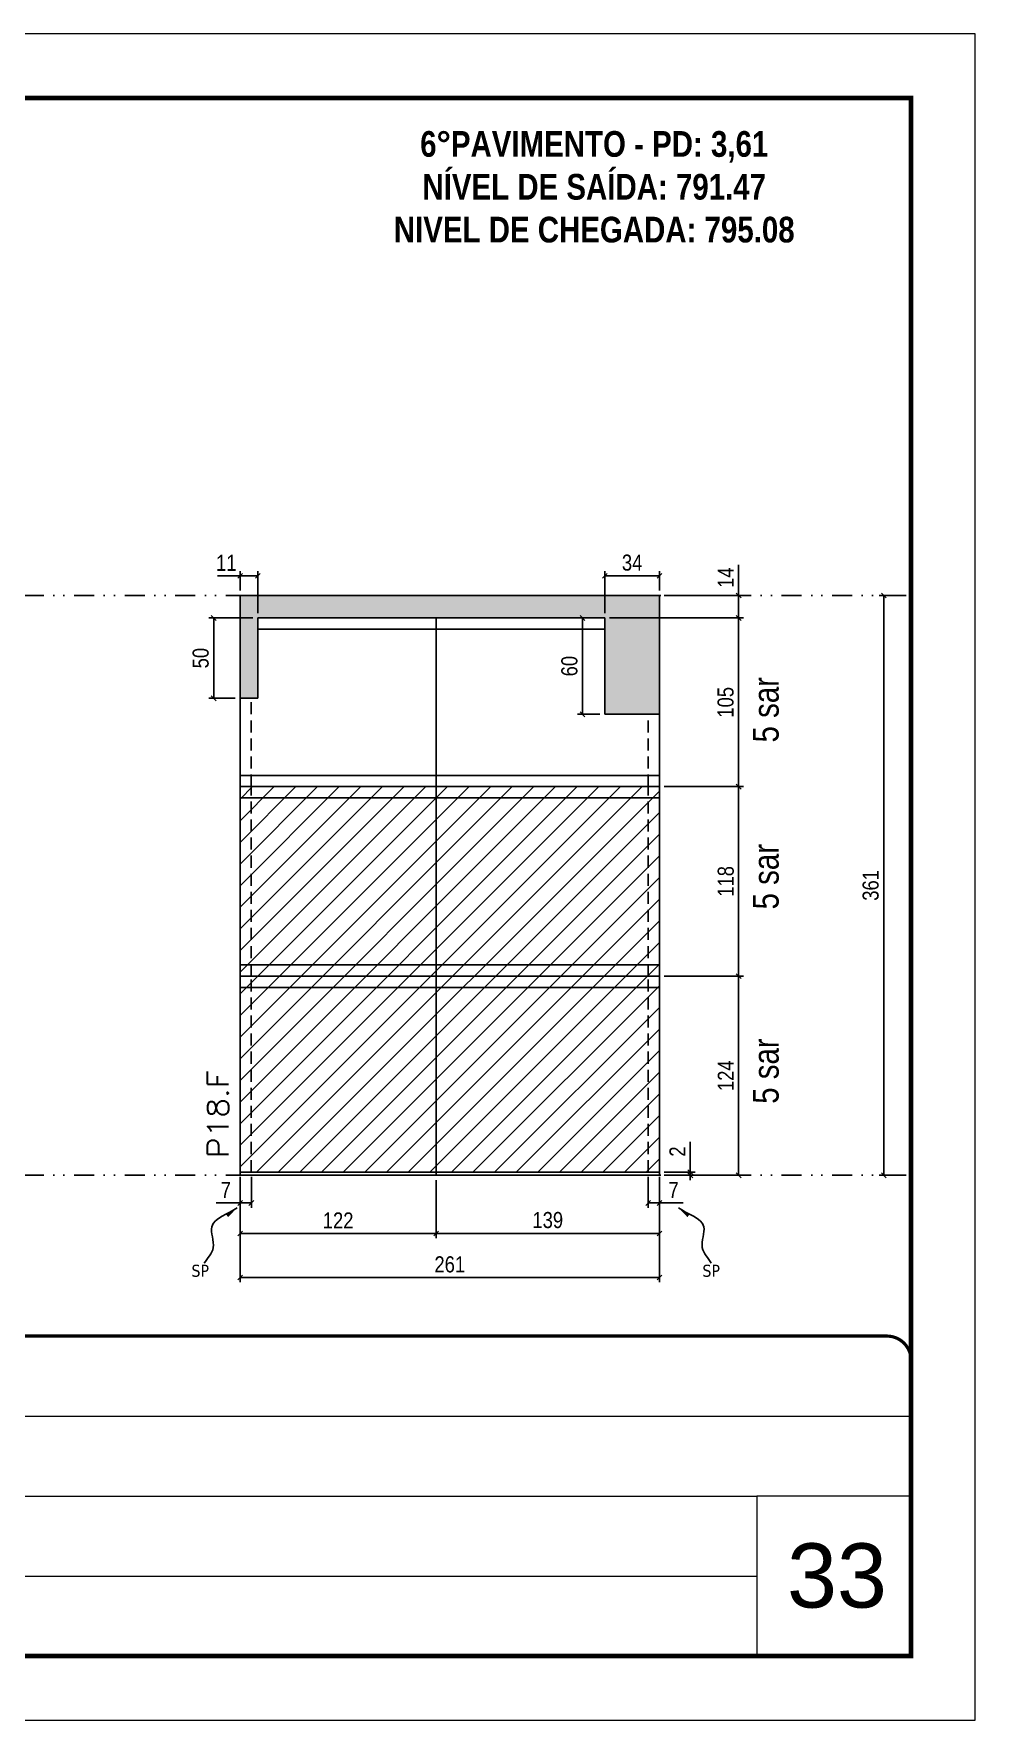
# Model space of a CAD drawing. Extents: x 14400 to 27878, y -21631 to 6985.
# Drawn here: x 15312 to 15898, y -3254 to -2204 of the extents above; entities that cross this region are included whole.
import ezdxf

# ---------------------------------------------------------------- set-up
doc = ezdxf.new("R2010")
doc.units = 0
for name, pattern in [('CONTINUO', [0]), ('DASHED', [0.75, 0.5, -0.25]), ('DIVIDE2', [0.625, 0.25, -0.125, 0, -0.125, 0, -0.125]), ('HIDDEN', [0.375, 0.25, -0.125])]:
    doc.linetypes.add(name, pattern=pattern)
for name, color, linetype, lineweight in [('CARIMBO', 255, 'Continuous', 9), ('Folhas', 255, 'Continuous', 9), ('Hachura', 251, 'Continuous', 9), ('SARRAFO DE PRESSAO', 251, 'DASHED', 9), ('Texto Seção', 7, 'Continuous', 15)]:
    doc.layers.add(name, color=color, linetype=linetype, lineweight=lineweight)
for name, color, linetype in [('COTA', 241, 'Continuous'), ('NOMENCLATURA', 7, 'Continuous'), ('Nível', 160, 'Continuous'), ('Painéis', 200, 'Continuous'), ('SARR_2.2x7', 40, 'Continuous'), ('Sarrafo de Pressão', 42, 'HIDDEN'), ('texto', 7, 'Continuous')]:
    doc.layers.add(name, color=color, linetype=linetype)
doc.styles.add('ARIAL', font='arial.ttf')
doc.styles.add('ARIAL_NARROW', font='ARIALN.TTF', dxfattribs={"height": 0.2})
doc.styles.add('COTA TECNICA', font='techl___.ttf', dxfattribs={"height": 10})
doc.styles.add('COTA TECNICA-50', font='techl___.ttf', dxfattribs={"height": 10})
doc.styles.add('REGUA-120', font='ROMANS.shx', dxfattribs={"height": 15})
doc.styles.add('ROMANC', font='techb___.ttf', dxfattribs={"height": 2.5})
doc.styles.get("Standard").update_dxf_attribs({"font": 'arial.ttf'})
doc.dimstyles.new('COTA PAINEL-50', dxfattribs={"dimtxt": 10, "dimasz": 3, "dimexe": 3, "dimexo": 3, "dimgap": 3, "dimtad": 1, "dimdec": 1, "dimzin": 12, "dimdsep": 46, "dimtxsty": 'COTA TECNICA-50', "dimblk1": 'OBLIQUE', "dimblk2": 'OBLIQUE', "dimsah": 1, "dimcen": 0.9, "dimclrd": 4, "dimclre": 4, "dimclrt": 240, "dimadec": 1, "dimazin": 3, "dimtfac": 1, "dimtdec": 1, "dimtmove": 0, "dimatfit": 3, "dimfxl": 1, "dimtolj": 1, "dimtzin": 12, "dimarcsym": 0})
doc.dimstyles.new('PAINEL', dxfattribs={"dimtxt": 10, "dimasz": 3, "dimexe": 3, "dimexo": 3, "dimgap": 3, "dimtad": 1, "dimdec": 1, "dimzin": 12, "dimdsep": 46, "dimtxsty": 'COTA TECNICA', "dimblk1": 'OBLIQUE', "dimblk2": 'OBLIQUE', "dimsah": 1, "dimcen": 0.9, "dimclrd": 4, "dimclre": 4, "dimclrt": 240, "dimadec": 1, "dimazin": 3, "dimtfac": 1, "dimtdec": 1, "dimtmove": 0, "dimatfit": 3, "dimfxl": 1, "dimtolj": 1, "dimtzin": 12, "dimarcsym": 0})
doc.dimstyles.get("Standard").update_dxf_attribs({"dimtxt": 0.18, "dimasz": 0.18, "dimexe": 0.18, "dimexo": 0.0625, "dimgap": 0.09, "dimtad": 0, "dimtih": 1, "dimtoh": 1, "dimdec": 4, "dimzin": 0, "dimdsep": 46, "dimtxsty": 'Standard', "dimcen": 0.09, "dimadec": 0, "dimazin": 0, "dimtfac": 1, "dimtdec": 4, "dimtofl": 0, "dimtmove": 0, "dimatfit": 3, "dimfxl": 1, "dimtolj": 1, "dimtzin": 0, "dimarcsym": 0})

# ---------------------------------------------------------------- blocks, each defined once
blk = doc.blocks.new('9999999999')
at = {"color": 30, "linetype": 'CONTINUO'}
for p, q in [((98564.6, 34379.6), (99584, 34379.6)), ((98564.6, 34329.8), (99488, 34329.8)), ((99584, 34329.8), (99488, 34329.8)), ((99488, 34329.8), (99488, 34230.2)), ((98564.6, 34280), (99488, 34280))]:
    blk.add_line(p, q, dxfattribs=at)
at = {"color": 30, "linetype": 'CONTINUO', "const_width": 2}
blk.add_lwpolyline([(99584, 34230.2), (99584, 34414.4, 0.414214), (99569, 34429.4), (98229, 34429.4, 0.414214), (98214, 34414.4), (98214, 34245.2, 0.414214), (98229, 34230.2), (99584, 34230.2)], format="xyb", dxfattribs=at)
at = {"layer": 'Folhas'}
blk.add_lwpolyline([(98139, 34190.2), (99624, 34190.2), (99624, 35240.2), (98139, 35240.2)], close=True, dxfattribs=at)
at = {"layer": 'Folhas', "color": 30, "const_width": 3}
blk.add_lwpolyline([(98214, 34230.2), (99584, 34230.2), (99584, 35200.2), (98214, 35200.2)], close=True, dxfattribs=at)
blk = doc.blocks.new('_Oblique')
at = {"color": 0, "linetype": 'ByBlock', "lineweight": -2}
blk.add_line((-0.5, -0.5), (0.5, 0.5), dxfattribs=at)
blk = doc.blocks.new('*D3302')
at = {"layer": 'COTA', "color": 4, "lineweight": -2, "transparency": 16777216}
for p, q in [((15440.9, -2915.6), (15440.9, -2981.2)), ((15701.9, -2915.6), (15701.9, -2981.2)), ((15701.9, -2978.2), (15440.9, -2978.2))]:
    blk.add_line(p, q, dxfattribs=at)
at = {"layer": 'Defpoints', "color": 0, "transparency": 16777216}
for p in [(15440.9, -2912.6), (15701.9, -2912.6), (15440.9, -2978.2)]:
    blk.add_point(p, dxfattribs=at)
at = {"layer": 'COTA', "color": 4, "lineweight": -2, "transparency": 16777216, "xscale": 3, "yscale": 3, "zscale": 3, "rotation": 180}
blk.add_blockref('_Oblique', (15440.9, -2978.2), dxfattribs=at)
at = {"layer": 'COTA', "color": 4, "lineweight": -2, "transparency": 16777216, "xscale": 3, "yscale": 3, "zscale": 3}
blk.add_blockref('_Oblique', (15701.9, -2978.2), dxfattribs=at)
at = {"layer": 'COTA', "color": 240, "transparency": 16777216, "insert": (15571.4, -2970.1), "char_height": 10, "attachment_point": 5, "style": 'COTA TECNICA'}
blk.add_mtext('\\A1;261', dxfattribs=at)
blk = doc.blocks.new('*D3303')
at = {"layer": 'COTA', "color": 4, "lineweight": -2, "transparency": 16777216}
for p, q in [((15694.9, -2915.6), (15694.9, -2934.8)), ((15701.9, -2917.6), (15701.9, -2934.8)), ((15694.9, -2931.8), (15701.9, -2931.8)), ((15701.9, -2931.8), (15716.6, -2931.8))]:
    blk.add_line(p, q, dxfattribs=at)
at = {"layer": 'Defpoints', "color": 0, "transparency": 16777216}
for p in [(15694.9, -2912.6), (15701.9, -2914.6), (15701.9, -2931.8)]:
    blk.add_point(p, dxfattribs=at)
at = {"layer": 'COTA', "color": 4, "lineweight": -2, "transparency": 16777216, "xscale": 3, "yscale": 3, "zscale": 3, "rotation": 180}
blk.add_blockref('_Oblique', (15694.9, -2931.8), dxfattribs=at)
at = {"layer": 'COTA', "color": 4, "lineweight": -2, "transparency": 16777216, "xscale": 3, "yscale": 3, "zscale": 3}
blk.add_blockref('_Oblique', (15701.9, -2931.8), dxfattribs=at)
at = {"layer": 'COTA', "color": 240, "transparency": 16777216, "insert": (15710.7, -2923.8), "char_height": 10, "attachment_point": 5, "style": 'COTA TECNICA-50'}
blk.add_mtext('\\A1;7', dxfattribs=at)
blk = doc.blocks.new('*D3304')
at = {"layer": 'COTA', "color": 4, "lineweight": -2, "transparency": 16777216}
for p, q in [((15440.9, -2917.6), (15440.9, -2934.8)), ((15447.9, -2915.6), (15447.9, -2934.8)), ((15440.9, -2931.8), (15426.1, -2931.8)), ((15447.9, -2931.8), (15440.9, -2931.8))]:
    blk.add_line(p, q, dxfattribs=at)
at = {"layer": 'Defpoints', "color": 0, "transparency": 16777216}
for p in [(15440.9, -2914.6), (15447.9, -2912.6), (15440.9, -2931.8)]:
    blk.add_point(p, dxfattribs=at)
at = {"layer": 'COTA', "color": 4, "lineweight": -2, "transparency": 16777216, "xscale": 3, "yscale": 3, "zscale": 3, "rotation": 180}
blk.add_blockref('_Oblique', (15440.9, -2931.8), dxfattribs=at)
at = {"layer": 'COTA', "color": 4, "lineweight": -2, "transparency": 16777216, "xscale": 3, "yscale": 3, "zscale": 3}
blk.add_blockref('_Oblique', (15447.9, -2931.8), dxfattribs=at)
at = {"layer": 'COTA', "color": 240, "transparency": 16777216, "insert": (15432, -2923.8), "char_height": 10, "attachment_point": 5, "style": 'COTA TECNICA-50'}
blk.add_mtext('\\A1;7', dxfattribs=at)
blk = doc.blocks.new('*D3305')
at = {"layer": 'COTA', "color": 4, "lineweight": -2, "transparency": 16777216}
for p, q in [((15721.1, -2912.6), (15721.1, -2893.8)), ((15704.9, -2912.6), (15724.1, -2912.6)), ((15704.9, -2914.6), (15724.1, -2914.6)), ((15721.1, -2914.6), (15721.1, -2912.6)), ((15721.1, -2914.6), (15721.1, -2917.6))]:
    blk.add_line(p, q, dxfattribs=at)
at = {"layer": 'Defpoints', "color": 0, "transparency": 16777216}
for p in [(15701.9, -2912.6), (15701.9, -2914.6), (15721.1, -2914.6)]:
    blk.add_point(p, dxfattribs=at)
at = {"layer": 'COTA', "color": 4, "lineweight": -2, "transparency": 16777216, "xscale": 3, "yscale": 3, "zscale": 3}
for p, rotation in [((15721.1, -2912.6), 270), ((15721.1, -2914.6), 90)]:
    blk.add_blockref('_Oblique', p, dxfattribs=dict(at, rotation=rotation))
at = {"layer": 'COTA', "color": 240, "transparency": 16777216, "insert": (15713.1, -2899.8), "char_height": 10, "attachment_point": 5, "rotation": 90, "style": 'COTA TECNICA-50'}
blk.add_mtext('\\A1;2', dxfattribs=at)
blk = doc.blocks.new('*D3306')
at = {"layer": 'COTA', "color": 4, "lineweight": -2, "transparency": 16777216}
for p, q in [((15562.9, -2917.6), (15562.9, -2953.8)), ((15701.9, -2917.6), (15701.9, -2953.8)), ((15562.9, -2950.8), (15701.9, -2950.8))]:
    blk.add_line(p, q, dxfattribs=at)
at = {"layer": 'Defpoints', "color": 0, "transparency": 16777216}
for p in [(15562.9, -2914.6), (15701.9, -2914.6), (15701.9, -2950.8)]:
    blk.add_point(p, dxfattribs=at)
at = {"layer": 'COTA', "color": 4, "lineweight": -2, "transparency": 16777216, "xscale": 3, "yscale": 3, "zscale": 3, "rotation": 180}
blk.add_blockref('_Oblique', (15562.9, -2950.8), dxfattribs=at)
at = {"layer": 'COTA', "color": 4, "lineweight": -2, "transparency": 16777216, "xscale": 3, "yscale": 3, "zscale": 3}
blk.add_blockref('_Oblique', (15701.9, -2950.8), dxfattribs=at)
at = {"layer": 'COTA', "color": 240, "transparency": 16777216, "insert": (15632.4, -2942.5), "char_height": 10, "attachment_point": 5, "style": 'COTA TECNICA'}
blk.add_mtext('\\A1;139', dxfattribs=at)
blk = doc.blocks.new('*D3307')
at = {"layer": 'COTA', "color": 4, "lineweight": -2, "transparency": 16777216}
for p, q in [((15440.9, -2917.6), (15440.9, -2953.8)), ((15562.9, -2917.6), (15562.9, -2953.8)), ((15440.9, -2950.8), (15562.9, -2950.8))]:
    blk.add_line(p, q, dxfattribs=at)
at = {"layer": 'Defpoints', "color": 0, "transparency": 16777216}
for p in [(15440.9, -2914.6), (15562.9, -2914.6), (15562.9, -2950.8)]:
    blk.add_point(p, dxfattribs=at)
at = {"layer": 'COTA', "color": 4, "lineweight": -2, "transparency": 16777216, "xscale": 3, "yscale": 3, "zscale": 3, "rotation": 180}
blk.add_blockref('_Oblique', (15440.9, -2950.8), dxfattribs=at)
at = {"layer": 'COTA', "color": 4, "lineweight": -2, "transparency": 16777216, "xscale": 3, "yscale": 3, "zscale": 3}
blk.add_blockref('_Oblique', (15562.9, -2950.8), dxfattribs=at)
at = {"layer": 'COTA', "color": 240, "transparency": 16777216, "insert": (15501.9, -2942.7), "char_height": 10, "attachment_point": 5, "style": 'COTA TECNICA'}
blk.add_mtext('\\A1;122', dxfattribs=at)
blk = doc.blocks.new('*D3319')
at = {"layer": 'COTA', "color": 4, "lineweight": -2, "transparency": 16777216}
for p, q in [((15704.9, -2790.6), (15754.2, -2790.6)), ((15751.2, -2914.6), (15751.2, -2790.6)), ((15704.9, -2914.6), (15754.2, -2914.6))]:
    blk.add_line(p, q, dxfattribs=at)
at = {"layer": 'Defpoints', "color": 0, "transparency": 16777216}
for p in [(15701.9, -2790.6), (15751.2, -2790.6), (15701.9, -2914.6)]:
    blk.add_point(p, dxfattribs=at)
at = {"layer": 'COTA', "color": 4, "lineweight": -2, "transparency": 16777216, "xscale": 3, "yscale": 3, "zscale": 3}
for p, rotation in [((15751.2, -2790.6), 90), ((15751.2, -2914.6), 270)]:
    blk.add_blockref('_Oblique', p, dxfattribs=dict(at, rotation=rotation))
at = {"layer": 'COTA', "color": 240, "transparency": 16777216, "insert": (15743.2, -2852.6), "char_height": 10, "attachment_point": 5, "rotation": 90, "style": 'COTA TECNICA'}
blk.add_mtext('\\A1;124', dxfattribs=at)
blk = doc.blocks.new('*D3298')
at = {"layer": 'COTA', "color": 4, "lineweight": -2, "transparency": 16777216}
for p, q in [((15704.9, -2672.6), (15754.2, -2672.6)), ((15751.2, -2790.6), (15751.2, -2672.6)), ((15704.9, -2790.6), (15754.2, -2790.6))]:
    blk.add_line(p, q, dxfattribs=at)
at = {"layer": 'Defpoints', "color": 0, "transparency": 16777216}
for p in [(15701.9, -2672.6), (15751.2, -2672.6), (15701.9, -2790.6)]:
    blk.add_point(p, dxfattribs=at)
at = {"layer": 'COTA', "color": 4, "lineweight": -2, "transparency": 16777216, "xscale": 3, "yscale": 3, "zscale": 3}
for p, rotation in [((15751.2, -2672.6), 90), ((15751.2, -2790.6), 270)]:
    blk.add_blockref('_Oblique', p, dxfattribs=dict(at, rotation=rotation))
at = {"layer": 'COTA', "color": 240, "transparency": 16777216, "insert": (15743.2, -2731.6), "char_height": 10, "attachment_point": 5, "rotation": 90, "style": 'COTA TECNICA'}
blk.add_mtext('\\A1;118', dxfattribs=at)
blk = doc.blocks.new('*D3320')
at = {"layer": 'COTA', "color": 4, "lineweight": -2, "transparency": 16777216}
for p, q in [((15670.9, -2567.6), (15754.2, -2567.6)), ((15751.2, -2672.6), (15751.2, -2567.6)), ((15704.9, -2672.6), (15754.2, -2672.6))]:
    blk.add_line(p, q, dxfattribs=at)
at = {"layer": 'Defpoints', "color": 0, "transparency": 16777216}
for p in [(15667.9, -2567.6), (15751.2, -2567.6), (15701.9, -2672.6)]:
    blk.add_point(p, dxfattribs=at)
at = {"layer": 'COTA', "color": 4, "lineweight": -2, "transparency": 16777216, "xscale": 3, "yscale": 3, "zscale": 3}
for p, rotation in [((15751.2, -2567.6), 90), ((15751.2, -2672.6), 270)]:
    blk.add_blockref('_Oblique', p, dxfattribs=dict(at, rotation=rotation))
at = {"layer": 'COTA', "color": 240, "transparency": 16777216, "insert": (15743.1, -2620.1), "char_height": 10, "attachment_point": 5, "rotation": 90, "style": 'COTA TECNICA'}
blk.add_mtext('\\A1;105', dxfattribs=at)
blk = doc.blocks.new('*D3321')
at = {"layer": 'COTA', "color": 4, "lineweight": -2, "transparency": 16777216}
for p, q in [((15664.9, -2567.6), (15651, -2567.6)), ((15654, -2627.6), (15654, -2567.6)), ((15664.9, -2627.6), (15651, -2627.6))]:
    blk.add_line(p, q, dxfattribs=at)
at = {"layer": 'Defpoints', "color": 0, "transparency": 16777216}
for p in [(15654, -2567.6), (15667.9, -2567.6), (15667.9, -2627.6)]:
    blk.add_point(p, dxfattribs=at)
at = {"layer": 'COTA', "color": 4, "lineweight": -2, "transparency": 16777216, "xscale": 3, "yscale": 3, "zscale": 3}
for p, rotation in [((15654, -2567.6), 90), ((15654, -2627.6), 270)]:
    blk.add_blockref('_Oblique', p, dxfattribs=dict(at, rotation=rotation))
at = {"layer": 'COTA', "color": 240, "transparency": 16777216, "insert": (15645.9, -2597.6), "char_height": 10, "attachment_point": 5, "rotation": 90, "style": 'COTA TECNICA'}
blk.add_mtext('\\A1;60', dxfattribs=at)
blk = doc.blocks.new('*D3328')
at = {"layer": 'COTA', "color": 4, "lineweight": -2, "transparency": 16777216}
for p, q in [((15855.5, -2553.6), (15838.6, -2553.6)), ((15841.6, -2914.6), (15841.6, -2553.6)), ((15855.5, -2914.6), (15838.6, -2914.6))]:
    blk.add_line(p, q, dxfattribs=at)
at = {"layer": 'Defpoints', "color": 0, "transparency": 16777216}
for p in [(15841.6, -2553.6), (15858.5, -2553.6), (15858.5, -2914.6)]:
    blk.add_point(p, dxfattribs=at)
at = {"layer": 'COTA', "color": 4, "lineweight": -2, "transparency": 16777216, "xscale": 3, "yscale": 3, "zscale": 3}
for p, rotation in [((15841.6, -2553.6), 90), ((15841.6, -2914.6), 270)]:
    blk.add_blockref('_Oblique', p, dxfattribs=dict(at, rotation=rotation))
at = {"layer": 'COTA', "color": 240, "transparency": 16777216, "insert": (15833.4, -2734.1), "char_height": 10, "attachment_point": 5, "rotation": 90, "style": 'COTA TECNICA'}
blk.add_mtext('\\A1;361', dxfattribs=at)
blk = doc.blocks.new('*D3331')
at = {"layer": 'COTA', "color": 4, "lineweight": -2, "transparency": 16777216}
for p, q in [((15751.2, -2553.6), (15751.2, -2534.5)), ((15704.9, -2553.6), (15754.2, -2553.6)), ((15751.2, -2567.6), (15751.2, -2553.6)), ((15670.9, -2567.6), (15754.2, -2567.6))]:
    blk.add_line(p, q, dxfattribs=at)
at = {"layer": 'Defpoints', "color": 0, "transparency": 16777216}
for p in [(15701.9, -2553.6), (15751.2, -2553.6), (15667.9, -2567.6)]:
    blk.add_point(p, dxfattribs=at)
at = {"layer": 'COTA', "color": 4, "lineweight": -2, "transparency": 16777216, "xscale": 3, "yscale": 3, "zscale": 3}
for p, rotation in [((15751.2, -2553.6), 90), ((15751.2, -2567.6), 270)]:
    blk.add_blockref('_Oblique', p, dxfattribs=dict(at, rotation=rotation))
at = {"layer": 'COTA', "color": 240, "transparency": 16777216, "insert": (15743.2, -2542.5), "char_height": 10, "attachment_point": 5, "rotation": 90, "style": 'COTA TECNICA'}
blk.add_mtext('\\A1;14', dxfattribs=at)
blk = doc.blocks.new('*D3332')
at = {"layer": 'COTA', "color": 4, "lineweight": -2, "transparency": 16777216}
for p, q in [((15448.9, -2567.6), (15421.5, -2567.6)), ((15424.5, -2617.6), (15424.5, -2567.6)), ((15437.9, -2617.6), (15421.5, -2617.6))]:
    blk.add_line(p, q, dxfattribs=at)
at = {"layer": 'Defpoints', "color": 0, "transparency": 16777216}
for p in [(15424.5, -2567.6), (15451.9, -2567.6), (15440.9, -2617.6)]:
    blk.add_point(p, dxfattribs=at)
at = {"layer": 'COTA', "color": 4, "lineweight": -2, "transparency": 16777216, "xscale": 3, "yscale": 3, "zscale": 3}
for p, rotation in [((15424.5, -2567.6), 90), ((15424.5, -2617.6), 270)]:
    blk.add_blockref('_Oblique', p, dxfattribs=dict(at, rotation=rotation))
at = {"layer": 'COTA', "color": 240, "transparency": 16777216, "insert": (15416.4, -2592.6), "char_height": 10, "attachment_point": 5, "rotation": 90, "style": 'COTA TECNICA'}
blk.add_mtext('\\A1;50', dxfattribs=at)
blk = doc.blocks.new('*D3333')
at = {"layer": 'COTA', "color": 4, "lineweight": -2, "transparency": 16777216}
for p, q in [((15440.9, -2550.6), (15440.9, -2538.4)), ((15451.9, -2564.6), (15451.9, -2538.4)), ((15440.9, -2541.4), (15426.8, -2541.4)), ((15451.9, -2541.4), (15440.9, -2541.4))]:
    blk.add_line(p, q, dxfattribs=at)
at = {"layer": 'Defpoints', "color": 0, "transparency": 16777216}
for p in [(15440.9, -2541.4), (15440.9, -2553.6), (15451.9, -2567.6)]:
    blk.add_point(p, dxfattribs=at)
at = {"layer": 'COTA', "color": 4, "lineweight": -2, "transparency": 16777216, "xscale": 3, "yscale": 3, "zscale": 3, "rotation": 180}
blk.add_blockref('_Oblique', (15440.9, -2541.4), dxfattribs=at)
at = {"layer": 'COTA', "color": 4, "lineweight": -2, "transparency": 16777216, "xscale": 3, "yscale": 3, "zscale": 3}
blk.add_blockref('_Oblique', (15451.9, -2541.4), dxfattribs=at)
at = {"layer": 'COTA', "color": 240, "transparency": 16777216, "insert": (15432.3, -2533.3), "char_height": 10, "attachment_point": 5, "style": 'COTA TECNICA'}
blk.add_mtext('\\A1;11', dxfattribs=at)
blk = doc.blocks.new('*D3334')
at = {"layer": 'COTA', "color": 4, "lineweight": -2, "transparency": 16777216}
for p, q in [((15667.9, -2564.6), (15667.9, -2538.4)), ((15701.9, -2550.6), (15701.9, -2538.4)), ((15667.9, -2541.4), (15701.9, -2541.4))]:
    blk.add_line(p, q, dxfattribs=at)
at = {"layer": 'Defpoints', "color": 0, "transparency": 16777216}
for p in [(15701.9, -2541.4), (15701.9, -2553.6), (15667.9, -2567.6)]:
    blk.add_point(p, dxfattribs=at)
at = {"layer": 'COTA', "color": 4, "lineweight": -2, "transparency": 16777216, "xscale": 3, "yscale": 3, "zscale": 3, "rotation": 180}
blk.add_blockref('_Oblique', (15667.9, -2541.4), dxfattribs=at)
at = {"layer": 'COTA', "color": 4, "lineweight": -2, "transparency": 16777216, "xscale": 3, "yscale": 3, "zscale": 3}
blk.add_blockref('_Oblique', (15701.9, -2541.4), dxfattribs=at)
at = {"layer": 'COTA', "color": 240, "transparency": 16777216, "insert": (15684.9, -2533.2), "char_height": 10, "attachment_point": 5, "style": 'COTA TECNICA'}
blk.add_mtext('\\A1;34', dxfattribs=at)

msp = doc.modelspace()

# ---------------------------------------------------------------- hatches: boundary and pattern name
at = {"layer": 'COTA'}
h = msp.add_hatch(dxfattribs=at)
h.set_pattern_fill('AR-CONC', color=256, scale=0.03)
h.paths.add_polyline_path([(15701.88, -2553.59), (15440.88, -2553.59), (15440.88, -2617.59), (15451.88, -2617.59), (15451.88, -2567.59), (15667.88, -2567.59), (15667.88, -2627.59), (15701.88, -2627.59)])
at = {"layer": 'Hachura', "linetype": 'ByBlock'}
h = msp.add_hatch(dxfattribs=at)
h.set_pattern_fill('ANSI31', color=256, scale=3)
h.set_pattern_definition([(45, (-4768.5, -1148.575), (-6.735192, 6.735192), [])])
h.paths.add_polyline_path([(15562.88, -2672.59), (15440.88, -2672.59), (15440.88, -2790.59), (15562.88, -2790.59)])
h.paths.add_polyline_path([(15701.88, -2672.59), (15562.88, -2672.59), (15562.88, -2790.59), (15701.88, -2790.59)])
h.paths.add_polyline_path([(15701.88, -2790.59), (15562.88, -2790.59), (15562.88, -2912.59), (15701.88, -2912.59)])
h.paths.add_polyline_path([(15562.88, -2790.59), (15440.88, -2790.59), (15440.88, -2912.59), (15562.88, -2912.59)])

# ---------------------------------------------------------------- linework, layer by layer
at = {"layer": 'COTA'}
for p, q in [((15440.88, -2617.59), (15440.88, -2553.59)), ((15701.88, -2553.59), (15440.88, -2553.59)), ((15701.88, -2627.59), (15701.88, -2553.59))]:
    msp.add_line(p, q, dxfattribs=at)
at = {"layer": 'Nível', "color": 4, "linetype": 'DIVIDE2', "ltscale": 50}
for p, q in [((14488.47, -2553.59), (15858.47, -2553.59)), ((14488.47, -2914.59), (15858.47, -2914.59))]:
    msp.add_line(p, q, dxfattribs=at)
at = {"layer": 'Painéis'}
for p, q in [((15451.88, -2567.59), (15667.88, -2567.59)), ((15451.88, -2567.59), (15451.88, -2617.59)), ((15562.88, -2914.59), (15562.88, -2567.59)), ((15667.88, -2627.59), (15667.88, -2567.59)), ((15440.88, -2617.59), (15440.88, -2912.59)), ((15451.88, -2617.59), (15440.88, -2617.59)), ((15667.88, -2627.59), (15701.88, -2627.59)), ((15701.88, -2912.59), (15701.88, -2627.59)), ((15701.88, -2672.59), (15440.88, -2672.59)), ((15701.88, -2790.59), (15440.88, -2790.59))]:
    msp.add_line(p, q, dxfattribs=at)
msp.add_lwpolyline([(15701.88, -2912.59), (15440.88, -2912.59), (15440.88, -2914.59), (15701.88, -2914.59)], close=True, dxfattribs=at)
at = {"layer": 'SARR_2.2x7'}
for p, q in [((15451.88, -2574.59), (15667.88, -2574.59)), ((15440.88, -2665.59), (15701.88, -2665.59)), ((15440.88, -2679.59), (15701.88, -2679.59)), ((15440.88, -2783.59), (15701.88, -2783.59)), ((15440.88, -2797.59), (15701.88, -2797.59))]:
    msp.add_line(p, q, dxfattribs=at)
at = {"layer": 'Sarrafo de Pressão', "ltscale": 30}
for p, q in [((15447.88, -2672.59), (15447.88, -2617.59)), ((15694.88, -2672.59), (15694.88, -2627.59)), ((15447.88, -2790.59), (15447.88, -2672.59)), ((15694.88, -2790.59), (15694.88, -2672.59)), ((15447.88, -2912.59), (15447.88, -2790.59)), ((15694.88, -2912.59), (15694.88, -2790.59))]:
    msp.add_line(p, q, dxfattribs=at)

# ---------------------------------------------------------------- block references
at = {"layer": 'SARRAFO DE PRESSAO', "color": 6, "linetype": 'ByBlock'}
msp.add_blockref('9999999999', (-83725.51, -37444.08), dxfattribs=at)

# ---------------------------------------------------------------- texts
at = {"layer": 'CARIMBO', "style": 'ARIAL'}
msp.add_text('33', height=40, dxfattribs=at).set_placement((15781.33, -3183.73))
at = {"layer": 'NOMENCLATURA', "style": 'ARIAL_NARROW'}
for p in [(15776.12, -2645.12), (15776.12, -2749.07), (15776.12, -2870.07)]:
    msp.add_text('5 sar', height=16, rotation=90, dxfattribs=at).set_placement(p)
at = {"layer": 'NOMENCLATURA', "color": 2, "insert": (15661.31, -2237.81), "char_height": 16, "attachment_point": 2, "style": 'ROMANC'}
msp.add_mtext_dynamic_manual_height_columns('\\P6°PAVIMENTO - PD: 3,61\\PNÍVEL DE SAÍDA: 791.47\\PNIVEL DE CHEGADA: 795.08', width=432.3511, gutter_width=1, heights=[0], dxfattribs=at)
at = {"layer": 'texto', "color": 0, "char_height": 7.5, "attachment_point": 5}
for insert in [(15416.1, -2974.08), (15734.13, -2974.08)]:
    msp.add_mtext('{\\fTahoma|b0|i0|c0|p34;\\C4;SP}', dxfattribs=dict(at, insert=insert))
at = {"layer": 'Texto Seção', "style": 'REGUA-120', "width": 1.1}
msp.add_text('P18.F', height=13, rotation=90, dxfattribs=at).set_placement((15433.63, -2903.83))

# ---------------------------------------------------------------- dimensions: what is measured, and where the dimension line sits
at = {"layer": 'COTA'}
for base, p1, p2, dimstyle, picture, middle in [((15440.88, -2541.4), (15451.88, -2567.59), (15440.88, -2553.59), 'PAINEL', '*D3333', (15432.33, -2533.34)), ((15701.88, -2541.4), (15667.88, -2567.59), (15701.88, -2553.59), 'PAINEL', '*D3334', (15684.88, -2533.18)), ((15562.88, -2950.77), (15440.88, -2914.59), (15562.88, -2914.59), 'PAINEL', '*D3307', (15501.88, -2942.71)), ((15701.88, -2931.83), (15694.88, -2912.59), (15701.88, -2914.59), 'COTA PAINEL-50', '*D3303', (15710.74, -2923.76))]:
    dim = msp.add_linear_dim(base=base, p1=p1, p2=p2, dimstyle=dimstyle, dxfattribs=at)
    dim.commit()
    dim.dimension.update_dxf_attribs({"geometry": picture, "text_midpoint": middle})
for base, p1, p2, angle, dimstyle, picture, middle in [((15751.25, -2553.59), (15667.88, -2567.59), (15701.88, -2553.59), 90, 'PAINEL', '*D3331', (15743.17, -2542.53)), ((15841.63, -2553.59), (15858.47, -2914.59), (15858.47, -2553.59), 90, 'PAINEL', '*D3328', (15833.41, -2734.09)), ((15424.49, -2567.59), (15440.88, -2617.59), (15451.88, -2567.59), 90, 'PAINEL', '*D3332', (15416.38, -2592.59)), ((15654.02, -2567.59), (15667.88, -2627.59), (15667.88, -2567.59), 90, 'PAINEL', '*D3321', (15645.91, -2597.59)), ((15751.25, -2567.59), (15701.88, -2672.59), (15667.88, -2567.59), 90, 'PAINEL', '*D3320', (15743.14, -2620.09)), ((15751.25, -2672.59), (15701.88, -2790.59), (15701.88, -2672.59), 90, 'PAINEL', '*D3298', (15743.15, -2731.59)), ((15751.25, -2790.59), (15701.88, -2914.59), (15701.88, -2790.59), 90, 'PAINEL', '*D3319', (15743.17, -2852.59)), ((15440.88, -2931.83), (15447.88, -2912.59), (15440.88, -2914.59), 180, 'COTA PAINEL-50', '*D3304', (15432.01, -2923.76))]:
    dim = msp.add_linear_dim(base=base, p1=p1, p2=p2, angle=angle, dimstyle=dimstyle, dxfattribs=at)
    dim.commit()
    dim.dimension.update_dxf_attribs({"geometry": picture, "text_midpoint": middle})
dim = msp.add_linear_dim(base=(15721.14, -2914.59), p1=(15701.88, -2912.59), p2=(15701.88, -2914.59), angle=90, dimstyle='COTA PAINEL-50', dxfattribs=at)
dim.commit()
dim.dimension.update_dxf_attribs({"geometry": '*D3305', "text_midpoint": (15721.14, -2899.84), "dimtype": 160})
dim = msp.add_linear_dim(base=(15440.88, -2978.21), p1=(15701.88, -2912.59), p2=(15440.88, -2912.59), angle=180, dimstyle='PAINEL', override={"dimarcsym": 2}, dxfattribs=at)
dim.commit()
dim.dimension.update_dxf_attribs({"geometry": '*D3302', "text_midpoint": (15571.38, -2970.11)})
dim = msp.add_linear_dim(base=(15701.88, -2950.77), p1=(15562.88, -2914.59), p2=(15701.88, -2914.59), dimstyle='PAINEL', override={"dimtmove": 1}, dxfattribs=at)
dim.commit()
dim.dimension.update_dxf_attribs({"geometry": '*D3306', "text_midpoint": (15632.38, -2942.52)})

# ---------------------------------------------------------------- leaders
at = {"layer": 'COTA', "path_type": 1}
for points in [[(15439.05, -2934.77), (15423.26, -2946.61), (15424.19, -2959.61), (15418.64, -2969.39)], [(15713.71, -2934.77), (15729.49, -2946.61), (15728.57, -2959.61), (15734.12, -2969.39)]]:
    msp.add_leader(points, dimstyle='Standard', override={"dimasz": 8}, dxfattribs=at)

doc.saveas('drawing.dxf')
